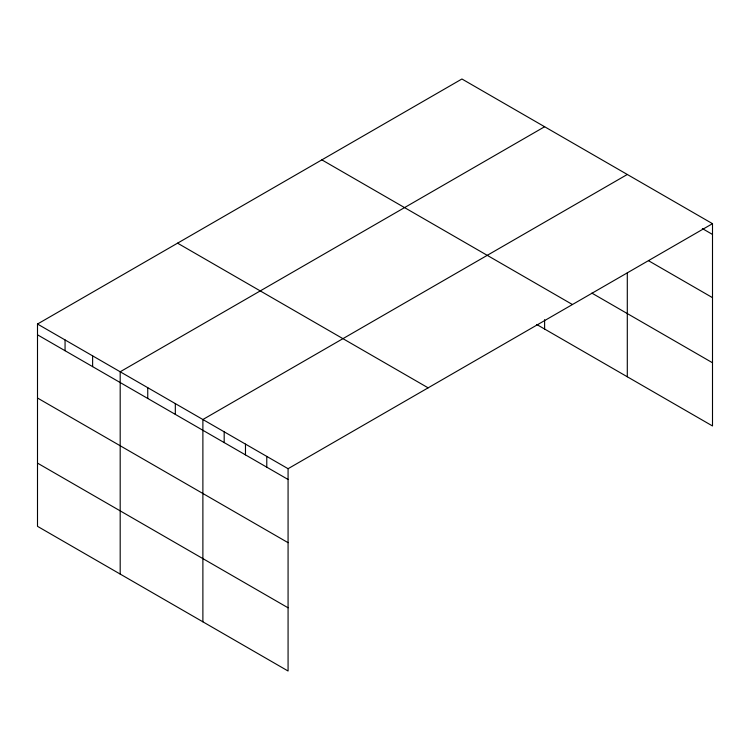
<?xml version="1.0" encoding="UTF-8"?>
<svg xmlns="http://www.w3.org/2000/svg" width="750" height="750" viewBox="0 0 750 750"><rect width="100%" height="100%" fill="white"/><g stroke="black" fill="none" stroke-linecap="round" stroke-linejoin="round"><path stroke-width="1.12" d="M37.5 324.037L288.075 468.703L288.075 671.006L37.5 526.331L37.5 324.037L461.925 78.994L712.5 223.669L712.5 425.963L536.737 324.488M544.612 126.741L120.187 371.775L120.187 574.078M627.3 174.478L202.884 419.522L202.884 621.816M288.075 468.703L712.5 223.669M702.356 228.581L712.5 234.441M648.6 260.756L712.5 297.647M591.863 293.109L712.5 362.766M321.863 159.863L572.438 304.528M177.562 243.169L428.137 387.844M37.5 334.809L288.075 479.475M37.5 398.016L288.075 542.681M37.5 463.125L288.075 607.8M627.3 272.878L627.3 376.781M544.612 319.669L544.612 329.034M266.775 456.412L266.775 467.184M245.475 444.113L245.475 454.884M224.184 431.812L224.184 442.584M175.322 403.603L175.322 414.375M147.75 387.694L147.75 398.466M92.625 355.866L92.625 366.637M65.062 339.947L65.062 350.719"/></g></svg>
